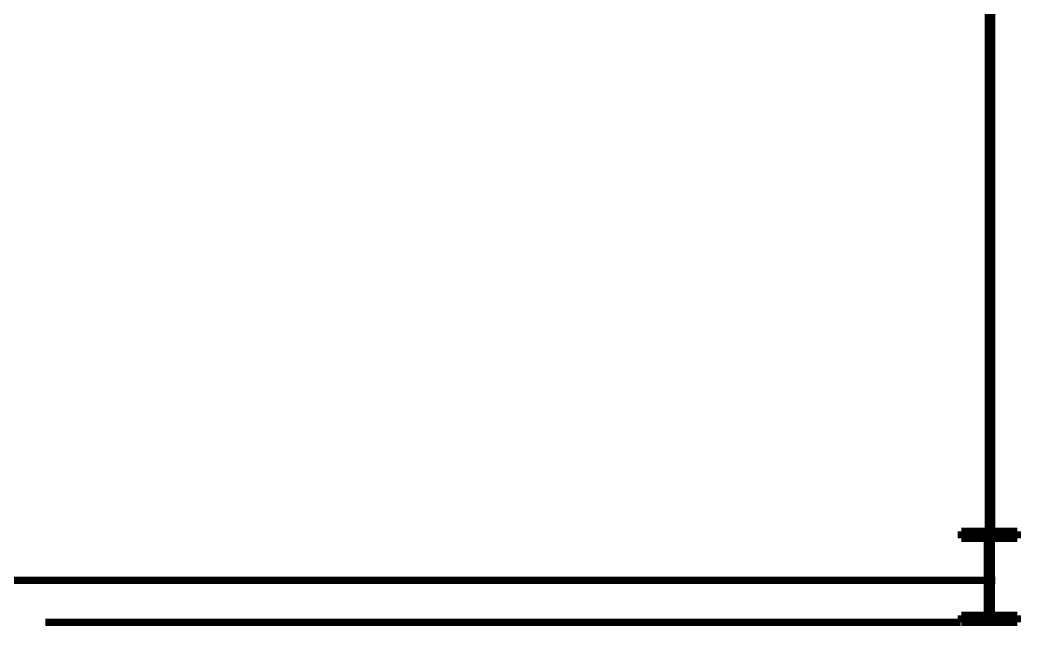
# Model space of a CAD drawing. Header units: inches. Extents: x 185496 to 352137, y 107182 to 179410.
# Drawn here: x 239234 to 246380, y 150395 to 154722 of the extents above; entities that cross this region are included whole.
import ezdxf

# ---------------------------------------------------------------- set-up
doc = ezdxf.new("R2010")
doc.units = ezdxf.units.IN
doc.header["$MEASUREMENT"] = 0
for name, color, linetype in [('CSX', 3, 'Continuous'), ('DIM', 2, 'Continuous'), ('ZSX', 4, 'Continuous'), ('钢结构', 6, 'Continuous')]:
    doc.layers.add(name, color=color, linetype=linetype)

# ---------------------------------------------------------------- blocks, each defined once
blk = doc.blocks.new('生产区')
at = {"layer": 'CSX', "ltscale": 100, "const_width": 0.5, "elevation": 0}
blk.add_lwpolyline([(120728.079, 1573.419), (120728.079, 1448.752)], dxfattribs=at)
at = {"layer": 'ZSX', "const_width": 0.35, "elevation": 0}
for points in [[(120726.714, 1448.426), (120726.714, 1448.76)], [(120726.714, 1448.76), (120729.381, 1448.76)], [(120729.381, 1448.426), (120729.381, 1448.76)], [(120726.714, 1448.426), (120729.381, 1448.426)], [(120727.948, 1444.76), (120727.948, 1448.426)], [(120728.148, 1444.76), (120728.148, 1448.426)], [(120726.714, 1444.426), (120726.714, 1444.76)], [(120726.714, 1444.76), (120729.381, 1444.76)], [(120726.714, 1444.426), (120729.381, 1444.426)], [(120729.381, 1444.426), (120729.381, 1444.76)]]:
    blk.add_lwpolyline(points, dxfattribs=at)
at = {"layer": 'ZSX', "color": 0, "const_width": 0.35, "elevation": 0}
blk.add_lwpolyline([(120329.381, 1446.426), (120728.33, 1446.426)], dxfattribs=at)
at = {"layer": '钢结构', "const_width": 0.35, "elevation": -1257.599}
blk.add_lwpolyline([(120683.112, 1444.426), (120726.689, 1444.426)], dxfattribs=at)

msp = doc.modelspace()

# ---------------------------------------------------------------- block references
at = {"layer": 'DIM', "xscale": 150, "yscale": 150, "zscale": 150}
msp.add_blockref('生产区', (-17863053.45, -66243.05, 276290.76), dxfattribs=at)

doc.saveas('drawing.dxf')
